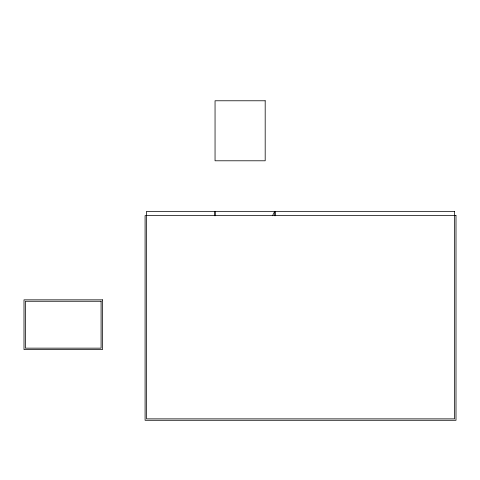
<?xml version="1.0" encoding="UTF-8"?>
<svg xmlns="http://www.w3.org/2000/svg" width="480" height="480" viewBox="0 0 480 480"><rect width="100%" height="100%" fill="white"/><g stroke="black" fill="none" stroke-linecap="round" stroke-linejoin="round"><path stroke-width="0.72" d="M272.502 215.766L274.692 211.356L274.692 215.772M275.334 211.356L275.334 215.772M215.298 211.356L215.298 215.772M214.674 211.356L214.674 215.772M265.188 100.776L215.052 100.776L215.052 160.788L265.188 160.788L265.188 100.776M454.578 211.356L146.508 211.356L146.508 418.872L454.578 418.872L454.578 211.356M456 215.61L145.092 215.61L145.092 420.294L456 420.294L456 215.61M102.504 299.844L24 299.844L24 349.578L102.504 349.578L102.504 299.844M101.088 301.266L25.422 301.266L25.422 348.156L101.088 348.156L101.088 301.266"/></g></svg>
